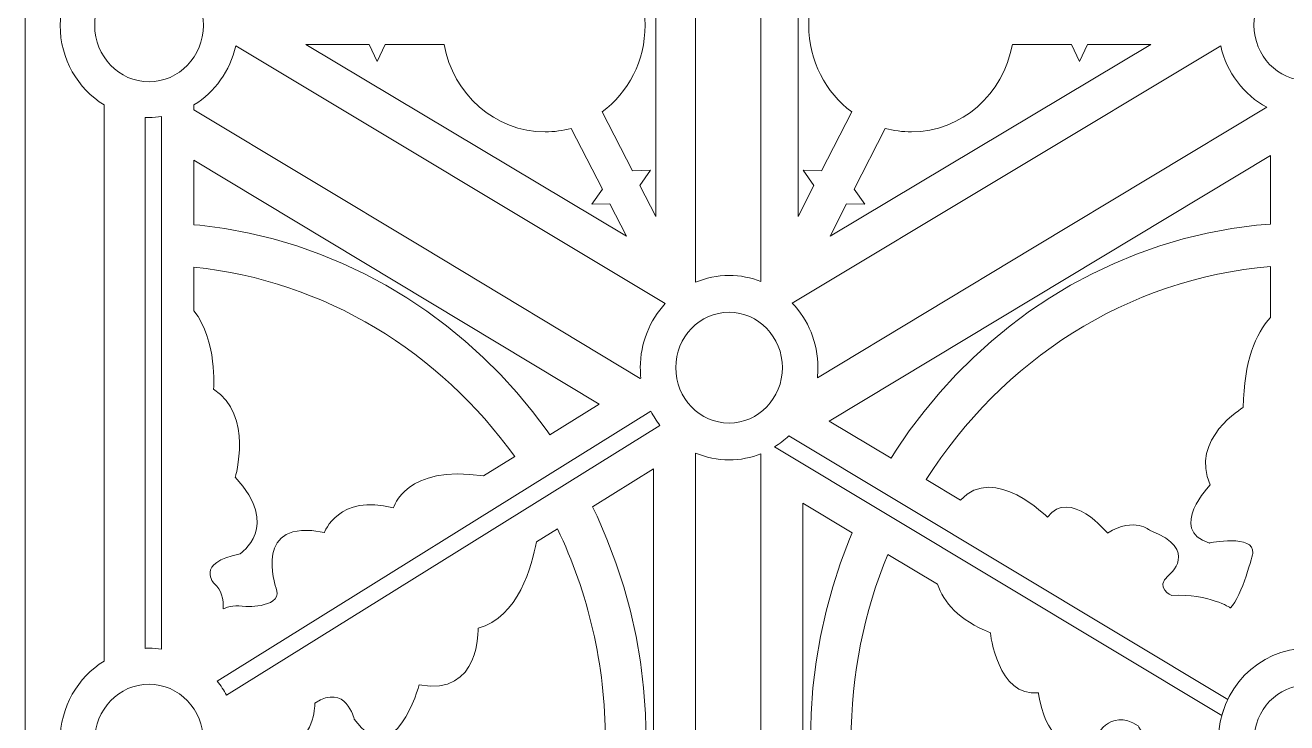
# Model space of a CAD drawing. Header units: centimetres. Extents: x 10.1 to 16.7, y -9.5 to 9.5.
# Drawn here: x 10.145 to 13.382, y -0.833 to 0.955 of the extents above; entities that cross this region are included whole.
import ezdxf

# ---------------------------------------------------------------- set-up
doc = ezdxf.new("R2010")
doc.units = ezdxf.units.CM
doc.header["$MEASUREMENT"] = 0
doc.layers.add('layer 1', color=7, linetype='Continuous')

msp = doc.modelspace()

# ---------------------------------------------------------------- linework, layer by layer
at = {"layer": 'layer 1', "color": 250, "lineweight": 9}
for points, knots in [([(10.14539, 9.49999), (10.14539, 9.49999), (16.7385, 9.49999), (16.7385, 9.49999), (16.7385, 9.49999), (16.7385, 9.49999), (16.7385, -9.50001), (16.7385, -9.50001), (16.7385, -9.50001), (16.7385, -9.50001), (10.14539, -9.50001), (10.14539, -9.50001), (10.14539, -9.50001), (10.14539, -9.50001), (10.14539, 9.49999), (10.14539, 9.49999)], [0, 0, 0, 0, 0.2, 0.2, 0.2, 0.2, 0.4, 0.4, 0.4, 0.4, 0.6, 0.6, 0.6, 0.6, 1, 1, 1, 1]), ([(11.76315, 1.46424), (11.76315, 1.46424), (11.76315, 0.46451), (11.76315, 0.46451), (11.76315, 0.46451), (11.76315, 0.46451), (11.72239, 0.54409), (11.72239, 0.54409), (11.72239, 0.54409), (11.72239, 0.54409), (11.74965, 0.58332), (11.74965, 0.58332), (11.74965, 0.58332), (11.74965, 0.58332), (11.70309, 0.58174), (11.70309, 0.58174), (11.70309, 0.58174), (11.70309, 0.58174), (11.62548, 0.73312), (11.62548, 0.73312)], [0, 0, 0, 0, 0.1666667, 0.1666667, 0.1666667, 0.1666667, 0.3333333, 0.3333333, 0.3333333, 0.3333333, 0.5, 0.5, 0.5, 0.5, 0.6666667, 0.6666667, 0.6666667, 0.6666667, 1, 1, 1, 1]), ([(12.12802, 1.46424), (12.12802, 1.46424), (12.12802, 0.46451), (12.12802, 0.46451), (12.12802, 0.46451), (12.12802, 0.46451), (12.16879, 0.54409), (12.16879, 0.54409), (12.16879, 0.54409), (12.16879, 0.54409), (12.14152, 0.58332), (12.14152, 0.58332), (12.14152, 0.58332), (12.14152, 0.58332), (12.18808, 0.58174), (12.18808, 0.58174), (12.18808, 0.58174), (12.18808, 0.58174), (12.26568, 0.73312), (12.26568, 0.73312)], [0, 0, 0, 0, 0.1666667, 0.1666667, 0.1666667, 0.1666667, 0.3333333, 0.3333333, 0.3333333, 0.3333333, 0.5, 0.5, 0.5, 0.5, 0.6666667, 0.6666667, 0.6666667, 0.6666667, 1, 1, 1, 1]), ([(11.62548, 0.73312), (11.69206, 0.7828), (11.7356, 0.86389), (11.7356, 0.95522), (11.7356, 0.95522), (11.7356, 1.04963), (11.68909, 1.13312), (11.61862, 1.18228)], [0, 0, 0, 0, 0.3333333, 0.3333333, 0.3333333, 0.3333333, 1, 1, 1, 1]), ([(12.26568, 0.73312), (12.19911, 0.7828), (12.15558, 0.86389), (12.15558, 0.95522), (12.15558, 0.95522), (12.15558, 1.04963), (12.20208, 1.13312), (12.27255, 1.18228)], [0, 0, 0, 0, 0.3333333, 0.3333333, 0.3333333, 0.3333333, 1, 1, 1, 1]), ([(10.34781, 0.75083), (10.28041, 0.79205), (10.23503, 0.86818), (10.23503, 0.95498), (10.23503, 0.95498), (10.23503, 1.04178), (10.28041, 1.1179), (10.34781, 1.15912)], [0, 0, 0, 0, 0.3333333, 0.3333333, 0.3333333, 0.3333333, 1, 1, 1, 1]), ([(10.60245, 0.95498), (10.60245, 0.87525), (10.53983, 0.81023), (10.46304, 0.81023), (10.46304, 0.81023), (10.38624, 0.81023), (10.32363, 0.87525), (10.32363, 0.95498), (10.32363, 0.95498), (10.32363, 1.0347), (10.38624, 1.09973), (10.46304, 1.09973), (10.46304, 1.09973), (10.53983, 1.09973), (10.60245, 1.0347), (10.60245, 0.95498)], [0, 0, 0, 0, 0.2, 0.2, 0.2, 0.2, 0.4, 0.4, 0.4, 0.4, 0.6, 0.6, 0.6, 0.6, 1, 1, 1, 1]), ([(13.57128, 0.95529), (13.57128, 0.87707), (13.50982, 0.81325), (13.43449, 0.81325), (13.43449, 0.81325), (13.35913, 0.81325), (13.29769, 0.87707), (13.29769, 0.95529), (13.29769, 0.95529), (13.29769, 1.03353), (13.35913, 1.09735), (13.43449, 1.09735), (13.43449, 1.09735), (13.50982, 1.09735), (13.57128, 1.03353), (13.57128, 0.95529)], [0, 0, 0, 0, 0.2, 0.2, 0.2, 0.2, 0.4, 0.4, 0.4, 0.4, 0.6, 0.6, 0.6, 0.6, 1, 1, 1, 1]), ([(11.68791, 0.41458), (11.68791, 0.41458), (10.86522, 0.90585), (10.86522, 0.90585), (10.86522, 0.90585), (10.86522, 0.90585), (11.02769, 0.90585), (11.02769, 0.90585), (11.02769, 0.90585), (11.02769, 0.90585), (11.04821, 0.8624), (11.04821, 0.8624), (11.04821, 0.8624), (11.04821, 0.8624), (11.06877, 0.90585), (11.06877, 0.90585), (11.06877, 0.90585), (11.06877, 0.90585), (11.22018, 0.90585), (11.22018, 0.90585)], [0, 0, 0, 0, 0.1666667, 0.1666667, 0.1666667, 0.1666667, 0.3333333, 0.3333333, 0.3333333, 0.3333333, 0.5, 0.5, 0.5, 0.5, 0.6666667, 0.6666667, 0.6666667, 0.6666667, 1, 1, 1, 1]), ([(11.22018, 0.90585), (11.24268, 0.77871), (11.35038, 0.68184), (11.47915, 0.68184), (11.47915, 0.68184), (11.50233, 0.68184), (11.52482, 0.68499), (11.54624, 0.69088)], [0, 0, 0, 0, 0.3333333, 0.3333333, 0.3333333, 0.3333333, 1, 1, 1, 1]), ([(12.21012, 0.41458), (12.21012, 0.41458), (13.03282, 0.90585), (13.03282, 0.90585), (13.03282, 0.90585), (13.03282, 0.90585), (12.87035, 0.90585), (12.87035, 0.90585), (12.87035, 0.90585), (12.87035, 0.90585), (12.84982, 0.8624), (12.84982, 0.8624), (12.84982, 0.8624), (12.84982, 0.8624), (12.82927, 0.90585), (12.82927, 0.90585), (12.82927, 0.90585), (12.82927, 0.90585), (12.67785, 0.90585), (12.67785, 0.90585)], [0, 0, 0, 0, 0.1666667, 0.1666667, 0.1666667, 0.1666667, 0.3333333, 0.3333333, 0.3333333, 0.3333333, 0.5, 0.5, 0.5, 0.5, 0.6666667, 0.6666667, 0.6666667, 0.6666667, 1, 1, 1, 1]), ([(12.67785, 0.90585), (12.65536, 0.77871), (12.54766, 0.68184), (12.41887, 0.68184), (12.41887, 0.68184), (12.39571, 0.68184), (12.37321, 0.68499), (12.35178, 0.69088)], [0, 0, 0, 0, 0.3333333, 0.3333333, 0.3333333, 0.3333333, 1, 1, 1, 1]), ([(10.57833, 0.75116), (10.57833, 0.75116), (10.57833, 0.73833), (10.57833, 0.73833), (10.57833, 0.73833), (10.57833, 0.73833), (11.16434, 0.38588), (11.16434, 0.38588), (11.16434, 0.38588), (11.16434, 0.38588), (11.72323, 0.04975), (11.72323, 0.04975), (11.72323, 0.04975), (11.72323, 0.04975), (11.72483, 0.05069), (11.72483, 0.05069)], [0, 0, 0, 0, 0.2, 0.2, 0.2, 0.2, 0.4, 0.4, 0.4, 0.4, 0.6, 0.6, 0.6, 0.6, 1, 1, 1, 1]), ([(12.17753, 0.05138), (12.17753, 0.05138), (12.73369, 0.38588), (12.73369, 0.38588), (12.73369, 0.38588), (12.73369, 0.38588), (13.33065, 0.74491), (13.33065, 0.74491)], [0, 0, 0, 0, 0.3333333, 0.3333333, 0.3333333, 0.3333333, 1, 1, 1, 1]), ([(10.49462, 0.72101), (10.48446, 0.71956), (10.47409, 0.71879), (10.46355, 0.71879), (10.46355, 0.71879), (10.45992, 0.71879), (10.45635, 0.7189), (10.45277, 0.71907)], [0, 0, 0, 0, 0.3333333, 0.3333333, 0.3333333, 0.3333333, 1, 1, 1, 1]), ([(11.54624, 0.69088), (11.54624, 0.69088), (11.62599, 0.53536), (11.62599, 0.53536), (11.62599, 0.53536), (11.62599, 0.53536), (11.59872, 0.49611), (11.59872, 0.49611), (11.59872, 0.49611), (11.59872, 0.49611), (11.64528, 0.49769), (11.64528, 0.49769), (11.64528, 0.49769), (11.64528, 0.49769), (11.68791, 0.41458), (11.68791, 0.41458)], [0, 0, 0, 0, 0.2, 0.2, 0.2, 0.2, 0.4, 0.4, 0.4, 0.4, 0.6, 0.6, 0.6, 0.6, 1, 1, 1, 1]), ([(12.35178, 0.69088), (12.35178, 0.69088), (12.27204, 0.53536), (12.27204, 0.53536), (12.27204, 0.53536), (12.27204, 0.53536), (12.29932, 0.49611), (12.29932, 0.49611), (12.29932, 0.49611), (12.29932, 0.49611), (12.25275, 0.49769), (12.25275, 0.49769), (12.25275, 0.49769), (12.25275, 0.49769), (12.21012, 0.41458), (12.21012, 0.41458)], [0, 0, 0, 0, 0.2, 0.2, 0.2, 0.2, 0.4, 0.4, 0.4, 0.4, 0.6, 0.6, 0.6, 0.6, 1, 1, 1, 1]), ([(12.3668, -0.15484), (12.3668, -0.15484), (12.37788, -0.13691), (12.37788, -0.13691), (12.37788, -0.13691), (12.37788, -0.13691), (12.41342, -0.08485), (12.41342, -0.08485), (12.41342, -0.08485), (12.41342, -0.08485), (12.4513, -0.03469), (12.4513, -0.03469), (12.4513, -0.03469), (12.4513, -0.03469), (12.49137, 0.01349), (12.49137, 0.01349), (12.49137, 0.01349), (12.49137, 0.01349), (12.5336, 0.05962), (12.5336, 0.05962), (12.5336, 0.05962), (12.5336, 0.05962), (12.57786, 0.10361), (12.57786, 0.10361), (12.57786, 0.10361), (12.57786, 0.10361), (12.62411, 0.14538), (12.62411, 0.14538), (12.62411, 0.14538), (12.62411, 0.14538), (12.67225, 0.18484), (12.67225, 0.18484), (12.67225, 0.18484), (12.67225, 0.18484), (12.72222, 0.22191), (12.72222, 0.22191), (12.72222, 0.22191), (12.72222, 0.22191), (12.77396, 0.25652), (12.77396, 0.25652), (12.77396, 0.25652), (12.77396, 0.25652), (12.82733, 0.28857), (12.82733, 0.28857), (12.82733, 0.28857), (12.82733, 0.28857), (12.8823, 0.31797), (12.8823, 0.31797), (12.8823, 0.31797), (12.8823, 0.31797), (12.93876, 0.34464), (12.93876, 0.34464), (12.93876, 0.34464), (12.93876, 0.34464), (12.99665, 0.36852), (12.99665, 0.36852), (12.99665, 0.36852), (12.99665, 0.36852), (13.05588, 0.38946), (13.05588, 0.38946), (13.05588, 0.38946), (13.05588, 0.38946), (13.11638, 0.40743), (13.11638, 0.40743), (13.11638, 0.40743), (13.11638, 0.40743), (13.17804, 0.42232), (13.17804, 0.42232), (13.17804, 0.42232), (13.17804, 0.42232), (13.24075, 0.43404), (13.24075, 0.43404), (13.24075, 0.43404), (13.24075, 0.43404), (13.30447, 0.44252), (13.30447, 0.44252), (13.30447, 0.44252), (13.30447, 0.44252), (13.33998, 0.44535), (13.33998, 0.44535), (13.33998, 0.44535), (13.33998, 0.44535), (13.33998, 0.62116), (13.33998, 0.62116), (13.33998, 0.62116), (13.33998, 0.62116), (12.20816, -0.05957), (12.20816, -0.05957), (12.20816, -0.05957), (12.20816, -0.05957), (12.3668, -0.15484), (12.3668, -0.15484)], [0, 0, 0, 0, 0.0416667, 0.0416667, 0.0416667, 0.0416667, 0.0833333, 0.0833333, 0.0833333, 0.0833333, 0.125, 0.125, 0.125, 0.125, 0.1666667, 0.1666667, 0.1666667, 0.1666667, 0.2083333, 0.2083333, 0.2083333, 0.2083333, 0.25, 0.25, 0.25, 0.25, 0.2916667, 0.2916667, 0.2916667, 0.2916667, 0.3333333, 0.3333333, 0.3333333, 0.3333333, 0.375, 0.375, 0.375, 0.375, 0.4166667, 0.4166667, 0.4166667, 0.4166667, 0.4583333, 0.4583333, 0.4583333, 0.4583333, 0.5, 0.5, 0.5, 0.5, 0.5416667, 0.5416667, 0.5416667, 0.5416667, 0.5833333, 0.5833333, 0.5833333, 0.5833333, 0.625, 0.625, 0.625, 0.625, 0.6666667, 0.6666667, 0.6666667, 0.6666667, 0.7083333, 0.7083333, 0.7083333, 0.7083333, 0.75, 0.75, 0.75, 0.75, 0.7916667, 0.7916667, 0.7916667, 0.7916667, 0.8333333, 0.8333333, 0.8333333, 0.8333333, 0.875, 0.875, 0.875, 0.875, 0.9166667, 0.9166667, 0.9166667, 0.9166667, 1, 1, 1, 1]), ([(10.57833, 0.44373), (10.57833, 0.44373), (10.59354, 0.44252), (10.59354, 0.44252), (10.59354, 0.44252), (10.59354, 0.44252), (10.65725, 0.43404), (10.65725, 0.43404), (10.65725, 0.43404), (10.65725, 0.43404), (10.72002, 0.42232), (10.72002, 0.42232), (10.72002, 0.42232), (10.72002, 0.42232), (10.78165, 0.40743), (10.78165, 0.40743), (10.78165, 0.40743), (10.78165, 0.40743), (10.84216, 0.38946), (10.84216, 0.38946), (10.84216, 0.38946), (10.84216, 0.38946), (10.90138, 0.36852), (10.90138, 0.36852), (10.90138, 0.36852), (10.90138, 0.36852), (10.95927, 0.34464), (10.95927, 0.34464), (10.95927, 0.34464), (10.95927, 0.34464), (11.01574, 0.31797), (11.01574, 0.31797), (11.01574, 0.31797), (11.01574, 0.31797), (11.07071, 0.28857), (11.07071, 0.28857), (11.07071, 0.28857), (11.07071, 0.28857), (11.1241, 0.25652), (11.1241, 0.25652), (11.1241, 0.25652), (11.1241, 0.25652), (11.17582, 0.22191), (11.17582, 0.22191), (11.17582, 0.22191), (11.17582, 0.22191), (11.22575, 0.18484), (11.22575, 0.18484), (11.22575, 0.18484), (11.22575, 0.18484), (11.27392, 0.14538), (11.27392, 0.14538), (11.27392, 0.14538), (11.27392, 0.14538), (11.32018, 0.10361), (11.32018, 0.10361), (11.32018, 0.10361), (11.32018, 0.10361), (11.36443, 0.05962), (11.36443, 0.05962), (11.36443, 0.05962), (11.36443, 0.05962), (11.40667, 0.01349), (11.40667, 0.01349), (11.40667, 0.01349), (11.40667, 0.01349), (11.44673, -0.03469), (11.44673, -0.03469), (11.44673, -0.03469), (11.44673, -0.03469), (11.48461, -0.08485), (11.48461, -0.08485), (11.48461, -0.08485), (11.48461, -0.08485), (11.49125, -0.0946), (11.49125, -0.0946), (11.49125, -0.0946), (11.49125, -0.0946), (11.6175, -0.01603), (11.6175, -0.01603), (11.6175, -0.01603), (11.6175, -0.01603), (10.57833, 0.60895), (10.57833, 0.60895), (10.57833, 0.60895), (10.57833, 0.60895), (10.57833, 0.44373), (10.57833, 0.44373)], [0, 0, 0, 0, 0.0434783, 0.0434783, 0.0434783, 0.0434783, 0.0869565, 0.0869565, 0.0869565, 0.0869565, 0.1304348, 0.1304348, 0.1304348, 0.1304348, 0.173913, 0.173913, 0.173913, 0.173913, 0.2173913, 0.2173913, 0.2173913, 0.2173913, 0.2608696, 0.2608696, 0.2608696, 0.2608696, 0.3043478, 0.3043478, 0.3043478, 0.3043478, 0.3478261, 0.3478261, 0.3478261, 0.3478261, 0.3913043, 0.3913043, 0.3913043, 0.3913043, 0.4347826, 0.4347826, 0.4347826, 0.4347826, 0.4782609, 0.4782609, 0.4782609, 0.4782609, 0.5217391, 0.5217391, 0.5217391, 0.5217391, 0.5652174, 0.5652174, 0.5652174, 0.5652174, 0.6086957, 0.6086957, 0.6086957, 0.6086957, 0.6521739, 0.6521739, 0.6521739, 0.6521739, 0.6956522, 0.6956522, 0.6956522, 0.6956522, 0.7391304, 0.7391304, 0.7391304, 0.7391304, 0.7826087, 0.7826087, 0.7826087, 0.7826087, 0.826087, 0.826087, 0.826087, 0.826087, 0.8695652, 0.8695652, 0.8695652, 0.8695652, 0.9130435, 0.9130435, 0.9130435, 0.9130435, 1, 1, 1, 1]), ([(11.86511, 0.29622), (11.89168, 0.30754), (11.92073, 0.3138), (11.95116, 0.3138), (11.95116, 0.3138), (11.97995, 0.3138), (12.00751, 0.30819), (12.03292, 0.29799)], [0, 0, 0, 0, 0.3333333, 0.3333333, 0.3333333, 0.3333333, 1, 1, 1, 1]), ([(11.72483, 0.05069), (11.72387, 0.05944), (11.72339, 0.06831), (11.72339, 0.07729), (11.72339, 0.07729), (11.72339, 0.14094), (11.7478, 0.19885), (11.78742, 0.24144)], [0, 0, 0, 0, 0.3333333, 0.3333333, 0.3333333, 0.3333333, 1, 1, 1, 1]), ([(11.32121, -0.20041), (11.12149, -0.16933), (11.08999, -0.2825), (11.08999, -0.2825), (11.08999, -0.2825), (10.94968, -0.24402), (10.91262, -0.34572), (10.91262, -0.34572), (10.91262, -0.34572), (10.72732, -0.30449), (10.7882, -0.48589), (10.7882, -0.48589), (10.7882, -0.48589), (10.81202, -0.53812), (10.71144, -0.53538), (10.71144, -0.53538), (10.71144, -0.53538), (10.68579, -0.53121), (10.66698, -0.53458), (10.65315, -0.54134), (10.65315, -0.54134), (10.65461, -0.51572), (10.64859, -0.49295), (10.63065, -0.47677), (10.63065, -0.47677), (10.63065, -0.47677), (10.57919, -0.42349), (10.69656, -0.40002), (10.69656, -0.40002), (10.69656, -0.40002), (10.80363, -0.32967), (10.68419, -0.20388), (10.68419, -0.20388), (10.68419, -0.20388), (10.73154, -0.04398), (10.6286, 0.02211), (10.6286, 0.02211), (10.6286, 0.02211), (10.63864, 0.14708), (10.57833, 0.22303)], [0, 0, 0, 0, 0.0909091, 0.0909091, 0.0909091, 0.0909091, 0.1818182, 0.1818182, 0.1818182, 0.1818182, 0.2727273, 0.2727273, 0.2727273, 0.2727273, 0.3636364, 0.3636364, 0.3636364, 0.3636364, 0.4545455, 0.4545455, 0.4545455, 0.4545455, 0.5454545, 0.5454545, 0.5454545, 0.5454545, 0.6363636, 0.6363636, 0.6363636, 0.6363636, 0.7272727, 0.7272727, 0.7272727, 0.7272727, 0.8181818, 0.8181818, 0.8181818, 0.8181818, 1, 1, 1, 1]), ([(12.08792, 0.07729), (12.08792, -0.00094), (12.02648, -0.06475), (11.95116, -0.06475), (11.95116, -0.06475), (11.8758, -0.06475), (11.81433, -0.00094), (11.81433, 0.07729), (11.81433, 0.07729), (11.81433, 0.15553), (11.8758, 0.21934), (11.95116, 0.21934), (11.95116, 0.21934), (12.02648, 0.21934), (12.08792, 0.15553), (12.08792, 0.07729)], [0, 0, 0, 0, 0.2, 0.2, 0.2, 0.2, 0.4, 0.4, 0.4, 0.4, 0.6, 0.6, 0.6, 0.6, 1, 1, 1, 1]), ([(13.33998, 0.20623), (13.30219, 0.16471), (13.27227, 0.09417), (13.27008, -0.0248), (13.27008, -0.0248), (13.27008, -0.0248), (13.13213, -0.10582), (13.18567, -0.22307), (13.18567, -0.22307), (13.18567, -0.22307), (13.07443, -0.3382), (13.18358, -0.3723), (13.18358, -0.3723), (13.18358, -0.3723), (13.29887, -0.34887), (13.29477, -0.3979), (13.29477, -0.3979), (13.29477, -0.3979), (13.268, -0.50874), (13.23713, -0.5386), (13.23713, -0.5386), (13.23713, -0.5386), (13.18358, -0.50237), (13.0868, -0.50662), (13.0868, -0.50662), (13.0868, -0.50662), (13.04153, -0.48744), (13.07859, -0.45546), (13.07859, -0.45546), (13.07859, -0.45546), (13.16092, -0.38936), (13.03121, -0.34033), (13.03121, -0.34033), (13.03121, -0.34033), (12.9921, -0.30408), (12.92209, -0.34673), (12.92209, -0.34673), (12.92209, -0.34673), (12.82533, -0.22945), (12.76765, -0.30622), (12.76765, -0.30622), (12.76765, -0.30622), (12.63201, -0.1678), (12.54476, -0.26241)], [0, 0, 0, 0, 0.0833333, 0.0833333, 0.0833333, 0.0833333, 0.1666667, 0.1666667, 0.1666667, 0.1666667, 0.25, 0.25, 0.25, 0.25, 0.3333333, 0.3333333, 0.3333333, 0.3333333, 0.4166667, 0.4166667, 0.4166667, 0.4166667, 0.5, 0.5, 0.5, 0.5, 0.5833333, 0.5833333, 0.5833333, 0.5833333, 0.6666667, 0.6666667, 0.6666667, 0.6666667, 0.75, 0.75, 0.75, 0.75, 0.8333333, 0.8333333, 0.8333333, 0.8333333, 1, 1, 1, 1]), ([(12.03286, -0.14341), (12.00751, -0.15361), (11.97992, -0.15921), (11.95116, -0.15921), (11.95116, -0.15921), (11.92073, -0.15921), (11.89168, -0.15294), (11.86511, -0.14164)], [0, 0, 0, 0, 0.3333333, 0.3333333, 0.3333333, 0.3333333, 1, 1, 1, 1]), ([(11.86511, -0.14164), (11.86511, -0.14164), (11.86511, -0.87857), (11.86511, -0.87857), (11.86511, -0.87857), (11.86511, -0.87857), (11.86511, -1.61618), (11.86511, -1.61618)], [0, 0, 0, 0, 0.3333333, 0.3333333, 0.3333333, 0.3333333, 1, 1, 1, 1]), ([(12.01856, -1.6092), (12.01856, -1.6092), (12.03292, -1.60034), (12.03292, -1.60034), (12.03292, -1.60034), (12.03292, -1.60034), (12.03292, -0.87857), (12.03292, -0.87857), (12.03292, -0.87857), (12.03292, -0.87857), (12.03292, -0.20537), (12.03292, -0.20537), (12.03292, -0.20537), (12.03292, -0.20537), (12.03286, -0.14341), (12.03286, -0.14341)], [0, 0, 0, 0, 0.2, 0.2, 0.2, 0.2, 0.4, 0.4, 0.4, 0.4, 0.6, 0.6, 0.6, 0.6, 1, 1, 1, 1]), ([(11.73838, -0.87857), (11.73838, -0.87857), (11.73669, -0.94667), (11.73669, -0.94667), (11.73669, -0.94667), (11.73669, -0.94667), (11.73177, -1.01393), (11.73177, -1.01393), (11.73177, -1.01393), (11.73177, -1.01393), (11.72362, -1.08026), (11.72362, -1.08026), (11.72362, -1.08026), (11.72362, -1.08026), (11.71237, -1.14558), (11.71237, -1.14558), (11.71237, -1.14558), (11.71237, -1.14558), (11.69809, -1.20978), (11.69809, -1.20978), (11.69809, -1.20978), (11.69809, -1.20978), (11.68088, -1.27275), (11.68088, -1.27275), (11.68088, -1.27275), (11.68088, -1.27275), (11.66077, -1.33443), (11.66077, -1.33443), (11.66077, -1.33443), (11.66077, -1.33443), (11.63791, -1.39471), (11.63791, -1.39471), (11.63791, -1.39471), (11.63791, -1.39471), (11.61232, -1.45352), (11.61232, -1.45352), (11.61232, -1.45352), (11.61232, -1.45352), (11.60055, -1.47741), (11.60055, -1.47741), (11.60055, -1.47741), (11.60055, -1.47741), (11.7573, -1.57138), (11.7573, -1.57138), (11.7573, -1.57138), (11.7573, -1.57138), (11.7573, -0.18235), (11.7573, -0.18235), (11.7573, -0.18235), (11.7573, -0.18235), (11.6006, -0.27987), (11.6006, -0.27987), (11.6006, -0.27987), (11.6006, -0.27987), (11.61232, -0.30363), (11.61232, -0.30363), (11.61232, -0.30363), (11.61232, -0.30363), (11.63791, -0.36244), (11.63791, -0.36244), (11.63791, -0.36244), (11.63791, -0.36244), (11.66077, -0.42273), (11.66077, -0.42273), (11.66077, -0.42273), (11.66077, -0.42273), (11.68088, -0.4844), (11.68088, -0.4844), (11.68088, -0.4844), (11.68088, -0.4844), (11.69809, -0.54738), (11.69809, -0.54738), (11.69809, -0.54738), (11.69809, -0.54738), (11.71237, -0.61157), (11.71237, -0.61157), (11.71237, -0.61157), (11.71237, -0.61157), (11.72362, -0.67687), (11.72362, -0.67687), (11.72362, -0.67687), (11.72362, -0.67687), (11.73177, -0.74322), (11.73177, -0.74322), (11.73177, -0.74322), (11.73177, -0.74322), (11.73669, -0.81049), (11.73669, -0.81049), (11.73669, -0.81049), (11.73669, -0.81049), (11.73838, -0.87857), (11.73838, -0.87857)], [0, 0, 0, 0, 0.0416667, 0.0416667, 0.0416667, 0.0416667, 0.0833333, 0.0833333, 0.0833333, 0.0833333, 0.125, 0.125, 0.125, 0.125, 0.1666667, 0.1666667, 0.1666667, 0.1666667, 0.2083333, 0.2083333, 0.2083333, 0.2083333, 0.25, 0.25, 0.25, 0.25, 0.2916667, 0.2916667, 0.2916667, 0.2916667, 0.3333333, 0.3333333, 0.3333333, 0.3333333, 0.375, 0.375, 0.375, 0.375, 0.4166667, 0.4166667, 0.4166667, 0.4166667, 0.4583333, 0.4583333, 0.4583333, 0.4583333, 0.5, 0.5, 0.5, 0.5, 0.5416667, 0.5416667, 0.5416667, 0.5416667, 0.5833333, 0.5833333, 0.5833333, 0.5833333, 0.625, 0.625, 0.625, 0.625, 0.6666667, 0.6666667, 0.6666667, 0.6666667, 0.7083333, 0.7083333, 0.7083333, 0.7083333, 0.75, 0.75, 0.75, 0.75, 0.7916667, 0.7916667, 0.7916667, 0.7916667, 0.8333333, 0.8333333, 0.8333333, 0.8333333, 0.875, 0.875, 0.875, 0.875, 0.9166667, 0.9166667, 0.9166667, 0.9166667, 1, 1, 1, 1]), ([(12.28256, -1.44628), (12.28256, -1.44628), (12.26012, -1.39471), (12.26012, -1.39471), (12.26012, -1.39471), (12.26012, -1.39471), (12.23723, -1.33443), (12.23723, -1.33443), (12.23723, -1.33443), (12.23723, -1.33443), (12.21715, -1.27275), (12.21715, -1.27275), (12.21715, -1.27275), (12.21715, -1.27275), (12.19991, -1.20978), (12.19991, -1.20978), (12.19991, -1.20978), (12.19991, -1.20978), (12.18566, -1.14558), (12.18566, -1.14558), (12.18566, -1.14558), (12.18566, -1.14558), (12.17442, -1.08026), (12.17442, -1.08026), (12.17442, -1.08026), (12.17442, -1.08026), (12.16626, -1.01393), (12.16626, -1.01393), (12.16626, -1.01393), (12.16626, -1.01393), (12.16134, -0.94666), (12.16134, -0.94666), (12.16134, -0.94666), (12.16134, -0.94666), (12.15968, -0.87857), (12.15968, -0.87857), (12.15968, -0.87857), (12.15968, -0.87857), (12.16134, -0.81049), (12.16134, -0.81049), (12.16134, -0.81049), (12.16134, -0.81049), (12.16626, -0.74322), (12.16626, -0.74322), (12.16626, -0.74322), (12.16626, -0.74322), (12.17442, -0.67687), (12.17442, -0.67687), (12.17442, -0.67687), (12.17442, -0.67687), (12.18566, -0.61157), (12.18566, -0.61157), (12.18566, -0.61157), (12.18566, -0.61157), (12.19991, -0.54738), (12.19991, -0.54738), (12.19991, -0.54738), (12.19991, -0.54738), (12.21715, -0.4844), (12.21715, -0.4844), (12.21715, -0.4844), (12.21715, -0.4844), (12.23723, -0.42273), (12.23723, -0.42273), (12.23723, -0.42273), (12.23723, -0.42273), (12.26012, -0.36244), (12.26012, -0.36244), (12.26012, -0.36244), (12.26012, -0.36244), (12.26726, -0.34607), (12.26726, -0.34607), (12.26726, -0.34607), (12.26726, -0.34607), (12.14073, -0.2701), (12.14073, -0.2701), (12.14073, -0.2701), (12.14073, -0.2701), (12.14073, -1.53381), (12.14073, -1.53381), (12.14073, -1.53381), (12.14073, -1.53381), (12.28256, -1.44628), (12.28256, -1.44628)], [0, 0, 0, 0, 0.0454545, 0.0454545, 0.0454545, 0.0454545, 0.0909091, 0.0909091, 0.0909091, 0.0909091, 0.1363636, 0.1363636, 0.1363636, 0.1363636, 0.1818182, 0.1818182, 0.1818182, 0.1818182, 0.2272727, 0.2272727, 0.2272727, 0.2272727, 0.2727273, 0.2727273, 0.2727273, 0.2727273, 0.3181818, 0.3181818, 0.3181818, 0.3181818, 0.3636364, 0.3636364, 0.3636364, 0.3636364, 0.4090909, 0.4090909, 0.4090909, 0.4090909, 0.4545455, 0.4545455, 0.4545455, 0.4545455, 0.5, 0.5, 0.5, 0.5, 0.5454545, 0.5454545, 0.5454545, 0.5454545, 0.5909091, 0.5909091, 0.5909091, 0.5909091, 0.6363636, 0.6363636, 0.6363636, 0.6363636, 0.6818182, 0.6818182, 0.6818182, 0.6818182, 0.7272727, 0.7272727, 0.7272727, 0.7272727, 0.7727273, 0.7727273, 0.7727273, 0.7727273, 0.8181818, 0.8181818, 0.8181818, 0.8181818, 0.8636364, 0.8636364, 0.8636364, 0.8636364, 0.9090909, 0.9090909, 0.9090909, 0.9090909, 1, 1, 1, 1]), ([(10.83018, -0.88577), (10.88881, -0.86614), (10.88878, -0.78276), (10.88878, -0.78276), (10.88878, -0.78276), (10.96822, -0.73053), (10.98939, -0.82399), (10.98939, -0.82399), (10.98939, -0.82399), (11.09264, -0.96691), (11.15615, -0.73602), (11.15615, -0.73602), (11.15615, -0.73602), (11.315, -0.76626), (11.30704, -0.59036), (11.30704, -0.59036), (11.30704, -0.59036), (11.41054, -0.56456), (11.44606, -0.42787), (11.45663, -0.36947)], [0, 0, 0, 0, 0.1666667, 0.1666667, 0.1666667, 0.1666667, 0.3333333, 0.3333333, 0.3333333, 0.3333333, 0.5, 0.5, 0.5, 0.5, 0.6666667, 0.6666667, 0.6666667, 0.6666667, 1, 1, 1, 1]), ([(12.37439, -1.3938), (12.30387, -1.23714), (12.26434, -1.06253), (12.26434, -0.87857), (12.26434, -0.87857), (12.26434, -0.70937), (12.29774, -0.54804), (12.35797, -0.40133)], [0, 0, 0, 0, 0.3333333, 0.3333333, 0.3333333, 0.3333333, 1, 1, 1, 1]), ([(12.48613, -0.47815), (12.50098, -0.52403), (12.53976, -0.56898), (12.62144, -0.60256), (12.62144, -0.60256), (12.62144, -0.60256), (12.64, -0.76885), (12.745, -0.75606), (12.745, -0.75606), (12.745, -0.75606), (12.76355, -0.9394), (12.89121, -0.87331), (12.89121, -0.87331), (12.89121, -0.87331), (12.92413, -0.79231), (13.00031, -0.84134), (13.00031, -0.84134), (13.00031, -0.84134), (13.0374, -0.90743), (13.06622, -0.90743), (13.06622, -0.90743), (13.06622, -0.90743), (13.02916, -1.01404), (12.93238, -1.02256), (12.93238, -1.02256), (12.93238, -1.02256), (12.87679, -1.03962), (12.84797, -0.93302), (12.84797, -0.93302), (12.84797, -0.93302), (12.69351, -0.94155), (12.70999, -1.08652), (12.70999, -1.08652), (12.70999, -1.08652), (12.5494, -1.11638), (12.57819, -1.21871), (12.57819, -1.21871), (12.57819, -1.21871), (12.43681, -1.2601), (12.41429, -1.36895)], [0, 0, 0, 0, 0.0909091, 0.0909091, 0.0909091, 0.0909091, 0.1818182, 0.1818182, 0.1818182, 0.1818182, 0.2727273, 0.2727273, 0.2727273, 0.2727273, 0.3636364, 0.3636364, 0.3636364, 0.3636364, 0.4545455, 0.4545455, 0.4545455, 0.4545455, 0.5454545, 0.5454545, 0.5454545, 0.5454545, 0.6363636, 0.6363636, 0.6363636, 0.6363636, 0.7272727, 0.7272727, 0.7272727, 0.7272727, 0.8181818, 0.8181818, 0.8181818, 0.8181818, 1, 1, 1, 1]), ([(10.45277, -0.64235), (10.45635, -0.64218), (10.45992, -0.64208), (10.46355, -0.64208), (10.46355, -0.64208), (10.47409, -0.64208), (10.48444, -0.64284), (10.49462, -0.64428)], [0, 0, 0, 0, 0.3333333, 0.3333333, 0.3333333, 0.3333333, 1, 1, 1, 1]), ([(13.66225, -0.87857), (13.66225, -1.00884), (13.55992, -1.11507), (13.43449, -1.11507), (13.43449, -1.11507), (13.30905, -1.11507), (13.2067, -1.00884), (13.2067, -0.87857), (13.2067, -0.87857), (13.2067, -0.74831), (13.30905, -0.64208), (13.43449, -0.64208), (13.43449, -0.64208), (13.55992, -0.64208), (13.66225, -0.74831), (13.66225, -0.87857)], [0, 0, 0, 0, 0.2, 0.2, 0.2, 0.2, 0.4, 0.4, 0.4, 0.4, 0.6, 0.6, 0.6, 0.6, 1, 1, 1, 1]), ([(10.34781, -1.08319), (10.28041, -1.04196), (10.23503, -0.96582), (10.23503, -0.87903), (10.23503, -0.87903), (10.23503, -0.79223), (10.28041, -0.7161), (10.34781, -0.67487)], [0, 0, 0, 0, 0.3333333, 0.3333333, 0.3333333, 0.3333333, 1, 1, 1, 1]), ([(10.60245, -0.87903), (10.60245, -0.95876), (10.53983, -1.02379), (10.46304, -1.02379), (10.46304, -1.02379), (10.38624, -1.02379), (10.32363, -0.95876), (10.32363, -0.87903), (10.32363, -0.87903), (10.32363, -0.7993), (10.38624, -0.73428), (10.46304, -0.73428), (10.46304, -0.73428), (10.53983, -0.73428), (10.60245, -0.7993), (10.60245, -0.87903)], [0, 0, 0, 0, 0.2, 0.2, 0.2, 0.2, 0.4, 0.4, 0.4, 0.4, 0.6, 0.6, 0.6, 0.6, 1, 1, 1, 1]), ([(13.57128, -0.87857), (13.57128, -0.95681), (13.50982, -1.02063), (13.43449, -1.02063), (13.43449, -1.02063), (13.35913, -1.02063), (13.29769, -0.95681), (13.29769, -0.87857), (13.29769, -0.87857), (13.29769, -0.80035), (13.35913, -0.73653), (13.43449, -0.73653), (13.43449, -0.73653), (13.50982, -0.73653), (13.57128, -0.80035), (13.57128, -0.87857)], [0, 0, 0, 0, 0.2, 0.2, 0.2, 0.2, 0.4, 0.4, 0.4, 0.4, 0.6, 0.6, 0.6, 0.6, 1, 1, 1, 1])]:
    msp.add_open_spline(points, degree=3, knots=knots, dxfattribs=at)
for points in [[(11.86511, 1.62089), (11.86511, 1.62089), (11.86511, 0.29622), (11.86511, 0.29622)], [(12.03292, 0.29799), (12.03292, 0.29799), (12.03292, 1.61912), (12.03292, 1.61912)], [(10.68554, 0.90235), (10.67128, 0.83808), (10.63166, 0.78367), (10.57833, 0.75116)], [(11.78742, 0.24144), (11.78742, 0.24144), (10.68554, 0.90235), (10.68554, 0.90235)], [(13.21249, 0.90235), (13.21249, 0.90235), (12.11334, 0.24305), (12.11334, 0.24305)], [(13.33065, 0.74491), (13.27177, 0.7764), (13.2277, 0.83376), (13.21249, 0.90235)], [(10.34781, -0.67487), (10.34781, -0.67487), (10.34781, 0.75083), (10.34781, 0.75083)], [(10.45277, 0.71907), (10.45277, 0.71907), (10.45277, -0.64235), (10.45277, -0.64235)], [(10.49462, -0.64428), (10.49462, -0.64428), (10.49462, 0.72101), (10.49462, 0.72101)], [(10.57833, 0.33483), (10.9142, 0.3005), (11.20917, 0.11716), (11.40126, -0.15061)], [(10.57833, 0.22303), (10.57833, 0.22303), (10.57833, 0.33483), (10.57833, 0.33483)], [(12.45698, -0.20977), (12.65021, 0.09557), (12.97146, 0.30578), (13.33998, 0.33671)], [(13.33998, 0.33671), (13.33998, 0.33671), (13.33998, 0.20623), (13.33998, 0.20623)], [(12.11334, 0.24305), (12.15383, 0.20033), (12.17891, 0.14176), (12.17891, 0.07729)], [(12.17891, 0.07729), (12.17891, 0.06854), (12.17843, 0.05988), (12.17753, 0.05138)], [(11.75055, -0.03456), (11.75055, -0.03456), (10.63802, -0.72687), (10.63802, -0.72687)], [(11.77378, -0.07078), (11.76501, -0.05951), (11.75725, -0.04739), (11.75055, -0.03456)], [(10.66195, -0.76265), (10.66195, -0.76265), (11.77378, -0.07078), (11.77378, -0.07078)], [(12.10423, -0.09757), (12.09298, -0.10819), (12.08073, -0.11765), (12.06762, -0.12581)], [(12.06762, -0.12581), (12.06762, -0.12581), (13.21514, -0.81483), (13.21514, -0.81483)], [(13.23043, -0.77374), (13.23043, -0.77374), (12.10423, -0.09757), (12.10423, -0.09757)], [(11.40126, -0.15061), (11.40126, -0.15061), (11.32121, -0.20041), (11.32121, -0.20041)], [(12.54476, -0.26241), (12.54476, -0.26241), (12.45698, -0.20977), (12.45698, -0.20977)], [(11.45663, -0.36947), (11.45663, -0.36947), (11.51081, -0.33574), (11.51081, -0.33574)], [(11.51081, -0.33574), (11.58938, -0.49938), (11.6337, -0.68374), (11.6337, -0.87857)], [(12.35797, -0.40133), (12.35797, -0.40133), (12.48613, -0.47815), (12.48613, -0.47815)], [(10.63802, -0.72687), (10.64702, -0.73798), (10.65503, -0.74995), (10.66195, -0.76265)], [(13.21514, -0.81483), (13.21902, -0.80054), (13.22413, -0.78681), (13.23043, -0.77374)]]:
    msp.add_open_spline(points, degree=3, dxfattribs=at)

doc.saveas('drawing.dxf')
